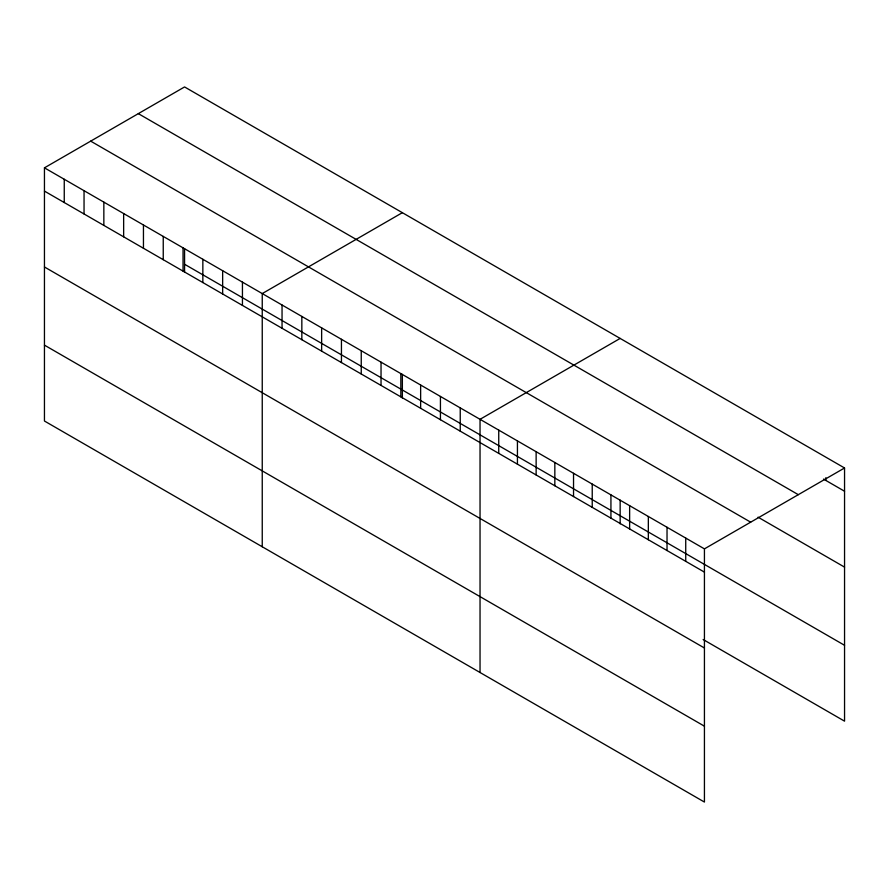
<?xml version="1.0" encoding="UTF-8"?>
<svg xmlns="http://www.w3.org/2000/svg" width="889" height="889" viewBox="0 0 889 889"><rect width="100%" height="100%" fill="white"/><g stroke="black" fill="none" stroke-linecap="round" stroke-linejoin="round"><path stroke-width="1.33" d="M44.45 167.832L704.432 548.869L704.432 802.056L44.45 421.019L44.45 167.832L184.568 86.944L844.55 467.981L844.55 721.168L703.132 639.513M402.361 212.682L262.244 293.581L262.244 546.768M620.155 338.42L480.038 419.319L480.038 672.506M704.432 548.869L844.55 467.981M823.514 479.093L844.55 491.239M138.328 113.636L798.311 494.673M758.061 517.176L844.55 567.115M90.689 141.14L750.672 522.176M184.568 264.255L844.55 645.292M44.45 191.102L704.432 572.127M44.45 266.978L704.432 648.003M44.45 345.143L704.432 726.18M825.848 477.704L825.848 480.438M685.73 538.078L685.73 561.337M667.028 527.277L667.028 550.535M648.337 516.487L648.337 539.745M629.634 505.685L629.634 528.944M620.155 500.096L620.155 523.865M610.932 494.895L610.932 518.154M592.23 484.094L592.23 507.352M573.538 473.304L573.538 496.562M554.836 462.502L554.836 485.761M536.134 451.712L536.134 474.97M517.431 440.911L517.431 464.169M498.74 430.12L498.74 453.379M460.235 407.895L460.235 431.154M440.433 396.461L440.433 419.719M420.641 385.026L420.641 408.284M402.361 374.358L402.361 398.128M400.839 373.602L400.839 396.861M381.037 362.167L381.037 385.426M361.245 350.733L361.245 373.991M341.443 339.298L341.443 362.568M321.64 327.874L321.64 351.133M301.838 316.44L301.838 339.698M282.046 305.005L282.046 328.274M242.441 282.146L242.441 305.405M222.65 270.712L222.65 293.981M202.848 259.288L202.848 282.546M184.568 248.62L184.568 272.378M183.045 247.853L183.045 271.112M163.243 236.418L163.243 259.688M143.451 224.995L143.451 248.253M123.649 213.56L123.649 236.818M103.846 202.125L103.846 225.395M84.044 190.702L84.044 213.96M64.252 179.267L64.252 202.525"/></g></svg>
